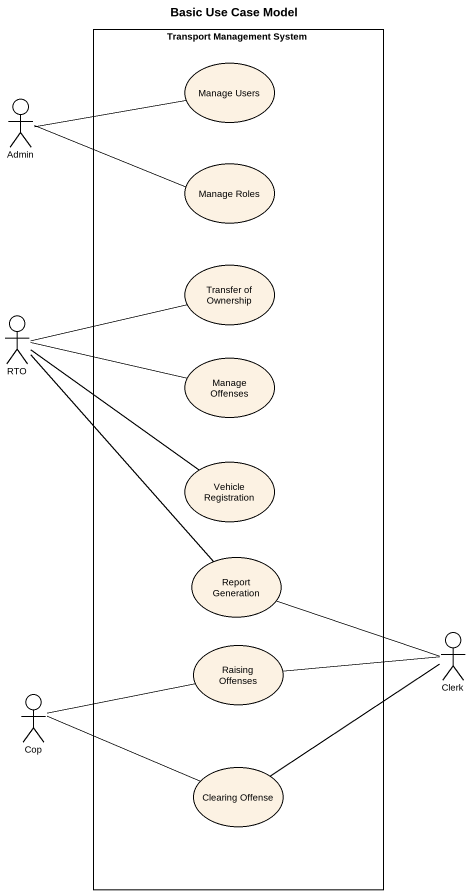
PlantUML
@startuml
title Basic Use Case Model
rectangle "Transport Management System" as Transport_Management_System {
  usecase "Manage Users" as Manage_Users
  usecase "Manage Roles" as Manage_Roles
  usecase "Transfer of Ownership" as Transfer_of_Ownership
  usecase "Manage Offenses" as Manage_Offenses
  usecase "Vehicle Registration" as Vehicle_Registration
  usecase "Report Generation" as Report_Generation
  usecase "Raising Offenses" as Raising_Offenses
  usecase "Clearing Offense" as Clearing_Offense
}
actor Admin
actor RTO
actor Clerk
actor Cop
Admin -right- Manage_Users
Admin -right- Manage_Roles
Transfer_of_Ownership -left- RTO
Manage_Offenses -left- RTO
Vehicle_Registration -up- RTO
Report_Generation -up- RTO
Report_Generation -right- Clerk
Raising_Offenses -right- Clerk
Raising_Offenses -left- Cop
Clearing_Offense -right- Clerk
Clearing_Offense -left- Cop
@enduml
